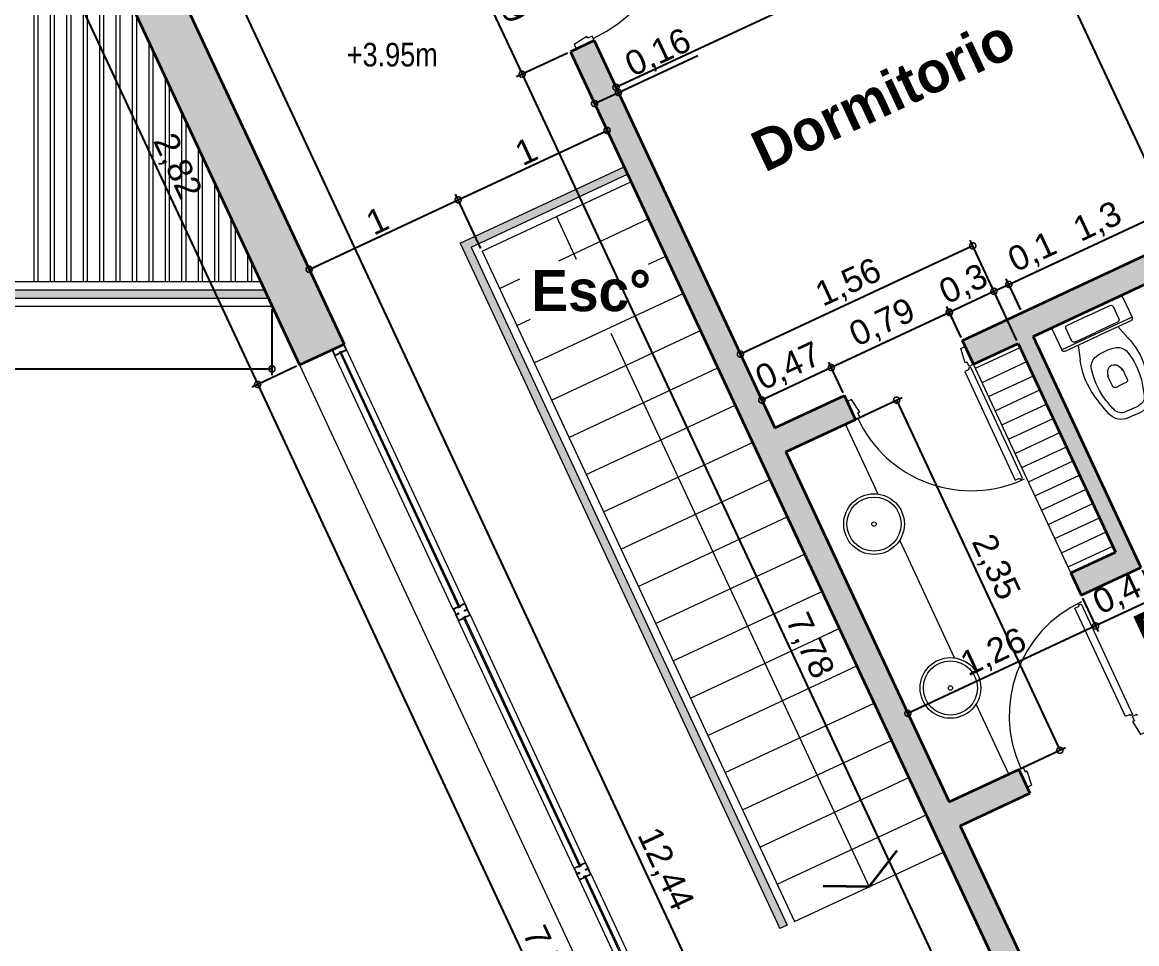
# Model space of a CAD drawing. Header units: millimetres. Extents: x 110427 to 125914, y 76277 to 76441.
# Drawn here: x 114145.2 to 114151.98, y 76334.57 to 76340.17 of the extents above; entities that cross this region are included whole.
import ezdxf

# ---------------------------------------------------------------- set-up
doc = ezdxf.new("R2010")
doc.units = ezdxf.units.MM
doc.linetypes.add('JIS_02_0.7', pattern=[1.35, 0.75, -0.6])
for name, color, linetype, lineweight in [('04_CIVIL A CONSTRUIR', 250, 'Continuous', 35), ('05_CIVIL A DEMOLER', 221, 'Continuous', 18), ('06_CIVIL VISTAS GRUESA', 244, 'Continuous', 13), ('07_CIVIL VISTAS MEDIA', 143, 'Continuous', 9), ('08_CIVIL VISTAS FINO', 251, 'Continuous', 5), ('09_CIVIL PROYECCIONES', 230, 'JIS_02_0.7', 5), ('11_CARPINTERIA Y MOBILIARIO', 141, 'Continuous', 9), ('11_HATCH', 8, 'Continuous', 9), ('12_HATCH', 8, 'Continuous', 9), ('12_TEXTOS', 4, 'Continuous', 40), ('13_COTAS', 8, 'Continuous', 9)]:
    doc.layers.add(name, color=color, linetype=linetype, lineweight=lineweight)
doc.layers.add('14_TEXTOS', color=4, linetype='Continuous')
doc.styles.add('JDS1', font='GOTHICB.TTF')
doc.styles.get("Standard").update_dxf_attribs({"font": 'arial.ttf'})
doc.styles.add('Swis721 BT', font='swiss.ttf')
doc.dimstyles.new('ISO-23', dxfattribs={"dimscale": 0.03, "dimtxt": 5, "dimasz": 2.5, "dimexe": 1.25, "dimexo": 0.625, "dimtad": 1, "dimtxsty": 'Swis721 BT', "dimblk": 'DOTSMALL', "dimcen": 2.5, "dimclrt": 150, "dimadec": 0, "dimazin": 0, "dimtfac": 1, "dimtmove": 0, "dimatfit": 3, "dimfxl": 0, "dimarcsym": 0})

# ---------------------------------------------------------------- blocks, each defined once
blk = doc.blocks.new('VERILDVS')
for p, q in [((0, 0), (-0.22, 0)), ((0, 0), (0.22, 0)), ((-0.236, -0.016), (-0.236, -0.148)), ((-0.1583, -0.041), (-0.1583, -0.1228)), ((0, -0.0259), (-0.1432, -0.0259)), ((0, -0.0259), (0.1432, -0.0259)), ((0.1583, -0.041), (0.1583, -0.1228)), ((0.236, -0.016), (0.236, -0.148)), ((-0.236, -0.148), (0.236, -0.148)), ((-0.22, -0.164), (0, -0.164)), ((-0.1339, -0.164), (-0.1597, -0.2505)), ((-0.1432, -0.1379), (0, -0.1379)), ((0.1432, -0.1379), (0, -0.1379)), ((0.22, -0.164), (0, -0.164)), ((0.1339, -0.164), (0.1597, -0.2505)), ((-0.0501, -0.405), (-0.0501, -0.4777)), ((0.0501, -0.405), (0.0501, -0.4777)), ((-0.035, -0.4928), (0, -0.4928)), ((0.035, -0.4928), (0, -0.4928)), ((0, -0.6529), (-0.0442, -0.6529)), ((0, -0.6529), (0.0442, -0.6529)), ((0, -0.6929), (-0.0442, -0.6929)), ((0, -0.6929), (0.0442, -0.6929))]:
    blk.add_line(p, q)
for centre, radius, start, end in [((-0.22, -0.016), 0.016, 90, 180), ((0.22, -0.016), 0.016, 0, 90), ((-0.1432, -0.041), 0.0151, 90, 180), ((0.1432, -0.041), 0.0151, 0, 90), ((-0.1432, -0.1228), 0.0151, 180, 270), ((0.1432, -0.1228), 0.0151, 270, 0), ((-0.22, -0.148), 0.016, 180, 270), ((0.22, -0.148), 0.016, 270, 0), ((0.2634, -0.3928), 0.4463, 161.40788, 187.82144), ((-0.0094, -0.4733), 0.2077, 87.41957, 107.01312), ((0.0094, -0.4733), 0.2077, 72.98688, 92.58043), ((-0.2634, -0.3928), 0.4463, 352.17856, 18.59212), ((0.3372, -0.4364), 0.4707, 166.85545, 189.73545), ((-0.0482, -0.3464), 0.075, 107.01312, 166.85545), ((0.0482, -0.3464), 0.075, 13.14455, 72.98688), ((-0.3372, -0.4364), 0.4707, 350.26455, 13.14455), ((0.0066, -0.4098), 0.051, 97.3933, 186.62287), ((-0.0066, -0.4098), 0.051, 353.37713, 82.6067), ((0.8868, -0.2958), 1.0772, 188.42081, 197.69975), ((-0.8868, -0.2958), 1.0772, 342.30025, 351.57919), ((0.8868, -0.2958), 1.0372, 192.25819, 197.69975), ((-0.035, -0.4777), 0.0151, 180, 270), ((0.035, -0.4777), 0.0151, 270, 0), ((-0.8868, -0.2958), 1.0372, 342.30025, 347.74181), ((-0.0442, -0.5929), 0.1, 197.69975, 270), ((-0.0442, -0.5929), 0.06, 197.69975, 270), ((0.0442, -0.5929), 0.06, 270, 342.30025), ((0.0442, -0.5929), 0.1, 270, 342.30025)]:
    blk.add_arc(centre, radius, start, end)
blk = doc.blocks.new('_DotSmall')
at = {"color": 0, "linetype": 'ByBlock', "const_width": 0.5}
blk.add_lwpolyline([(-0.0625, 0, 1), (0.0625, 0, 1)], format="xyb", close=True, dxfattribs=at)
blk = doc.blocks.new('*D462')
at = {"layer": '13_COTAS', "color": 0, "lineweight": -2}
for p, q in [((114147.9874, 76338.7967), (114147.8341, 76339.1256)), ((114146.9436, 76338.669), (114147.8499, 76339.0916)), ((114146.9271, 76338.7044), (114146.9594, 76338.635))]:
    blk.add_line(p, q, dxfattribs=at)
at = {"layer": 'Defpoints', "color": 0}
for p in [(114147.8499, 76339.0916), (114147.9954, 76338.7797), (114146.9192, 76338.7214)]:
    blk.add_point(p, dxfattribs=at)
at = {"layer": '13_COTAS', "color": 0, "lineweight": -2, "xscale": 0.075, "yscale": 0.075, "zscale": 0.075}
for p, rotation in [((114147.8499, 76339.0916), 24.99999753929703), ((114146.9436, 76338.669), 204.999997539297)]:
    blk.add_blockref('_DotSmall', p, dxfattribs=dict(at, rotation=rotation))
at = {"layer": '13_COTAS', "color": 150, "insert": (114147.3571, 76338.9653), "char_height": 0.15, "attachment_point": 5, "rotation": 25, "style": 'Swis721 BT'}
blk.add_mtext('1', dxfattribs=at)
blk = doc.blocks.new('*D463')
at = {"layer": '13_COTAS', "color": 0, "lineweight": -2}
for p, q in [((114147.8499, 76339.0916), (114148.7562, 76339.5142)), ((114148.7897, 76339.4424), (114148.7404, 76339.5482)), ((114147.9874, 76338.7967), (114147.8341, 76339.1256))]:
    blk.add_line(p, q, dxfattribs=at)
at = {"layer": 'Defpoints', "color": 0}
for p in [(114148.7562, 76339.5142), (114148.7976, 76339.4254), (114147.9954, 76338.7797)]:
    blk.add_point(p, dxfattribs=at)
at = {"layer": '13_COTAS', "color": 0, "lineweight": -2, "xscale": 0.075, "yscale": 0.075, "zscale": 0.075}
for p, rotation in [((114148.7562, 76339.5142), 24.99999753929703), ((114147.8499, 76339.0916), 204.999997539297)]:
    blk.add_blockref('_DotSmall', p, dxfattribs=dict(at, rotation=rotation))
at = {"layer": '13_COTAS', "color": 150, "insert": (114148.2634, 76339.3879), "char_height": 0.15, "attachment_point": 5, "rotation": 25, "style": 'Swis721 BT'}
blk.add_mtext('1', dxfattribs=at)
blk = doc.blocks.new('*D464')
at = {"layer": '13_COTAS', "color": 0, "lineweight": -2}
for p, q in [((114148.8251, 76339.745), (114149.3089, 76339.9706)), ((114148.9095, 76339.5642), (114148.8093, 76339.779)), ((114148.7897, 76339.4424), (114148.6643, 76339.7114)), ((114148.6801, 76339.6774), (114148.8251, 76339.745))]:
    blk.add_line(p, q, dxfattribs=at)
at = {"layer": 'Defpoints', "color": 0}
for p in [(114148.8251, 76339.745), (114148.9174, 76339.5472), (114148.7976, 76339.4254)]:
    blk.add_point(p, dxfattribs=at)
at = {"layer": '13_COTAS', "color": 0, "lineweight": -2, "xscale": 0.075, "yscale": 0.075, "zscale": 0.075}
for p, rotation in [((114148.8251, 76339.745), 24.99999753929703), ((114148.6801, 76339.6774), 204.999997539297)]:
    blk.add_blockref('_DotSmall', p, dxfattribs=dict(at, rotation=rotation))
at = {"layer": '13_COTAS', "color": 150, "insert": (114149.0702, 76339.9797), "char_height": 0.15, "attachment_point": 5, "rotation": 25, "style": 'Swis721 BT'}
blk.add_mtext('0,16', dxfattribs=at)
blk = doc.blocks.new('*D465')
at = {"layer": '13_COTAS', "color": 0, "lineweight": -2}
for p, q in [((114148.8105, 76339.7765), (114152.762, 76341.6191)), ((114152.8099, 76341.5163), (114152.7462, 76341.6531)), ((114148.9095, 76339.5642), (114148.7946, 76339.8105))]:
    blk.add_line(p, q, dxfattribs=at)
at = {"layer": 'Defpoints', "color": 0}
for p in [(114152.762, 76341.6191), (114152.8179, 76341.4993), (114148.9174, 76339.5472)]:
    blk.add_point(p, dxfattribs=at)
at = {"layer": '13_COTAS', "color": 0, "lineweight": -2, "xscale": 0.075, "yscale": 0.075, "zscale": 0.075}
for p, rotation in [((114152.762, 76341.6191), 24.99999753929703), ((114148.8105, 76339.7765), 204.999997539297)]:
    blk.add_blockref('_DotSmall', p, dxfattribs=dict(at, rotation=rotation))
at = {"layer": '13_COTAS', "color": 150, "insert": (114150.1497, 76340.5214), "char_height": 0.15, "attachment_point": 5, "rotation": 25, "style": 'Swis721 BT'}
blk.add_mtext('4,36', dxfattribs=at)
blk = doc.blocks.new('*D468')
at = {"layer": '13_COTAS', "color": 0, "lineweight": -2}
for p, q in [((114146.332, 76340.5882), (114146.4104, 76340.6247)), ((114146.3764, 76340.6089), (114151.6344, 76329.3347)), ((114151.6508, 76329.3424), (114151.6684, 76329.3506))]:
    blk.add_line(p, q, dxfattribs=at)
at = {"layer": 'Defpoints', "color": 0}
for p in [(114146.315, 76340.5802), (114151.6338, 76329.3344), (114151.6344, 76329.3347)]:
    blk.add_point(p, dxfattribs=at)
at = {"layer": '13_COTAS', "color": 0, "lineweight": -2, "xscale": 0.075, "yscale": 0.075, "zscale": 0.075}
for p, rotation in [((114146.3764, 76340.6089), 115.0031262879495), ((114151.6344, 76329.3347), 295.0031262879495)]:
    blk.add_blockref('_DotSmall', p, dxfattribs=dict(at, rotation=rotation))
at = {"layer": '13_COTAS', "color": 150, "insert": (114149.1043, 76335.0179), "char_height": 0.15, "attachment_point": 5, "rotation": 295.00313, "style": 'Swis721 BT'}
blk.add_mtext('12,44', dxfattribs=at)
blk = doc.blocks.new('*D474')
at = {"layer": '13_COTAS', "color": 0, "lineweight": -2}
for p, q in [((114151.2504, 76338.2352), (114150.9654, 76338.8464)), ((114150.9813, 76338.8124), (114149.5675, 76338.1531)), ((114149.4918, 76338.3153), (114149.5833, 76338.1191))]:
    blk.add_line(p, q, dxfattribs=at)
at = {"layer": 'Defpoints', "color": 0}
for p in [(114149.4839, 76338.3322), (114151.2584, 76338.2182), (114149.5675, 76338.1531)]:
    blk.add_point(p, dxfattribs=at)
at = {"layer": '13_COTAS', "color": 0, "lineweight": -2, "xscale": 0.075, "yscale": 0.075, "zscale": 0.075}
for p, rotation in [((114150.9813, 76338.8124), 25.00190130441182), ((114149.5675, 76338.1531), 205.0019013044118)]:
    blk.add_blockref('_DotSmall', p, dxfattribs=dict(at, rotation=rotation))
at = {"layer": '13_COTAS', "color": 150, "insert": (114150.2282, 76338.5817), "char_height": 0.15, "attachment_point": 5, "rotation": 25.0019, "style": 'Swis721 BT'}
blk.add_mtext('1,56', dxfattribs=at)
blk = doc.blocks.new('*D476')
at = {"layer": '13_COTAS', "color": 0, "lineweight": -2}
for p, q in [((114150.336, 76342.4885), (114150.5537, 76342.59)), ((114150.5197, 76342.5742), (114152.2525, 76338.8583)), ((114152.0687, 76338.7726), (114152.2865, 76338.8742))]:
    blk.add_line(p, q, dxfattribs=at)
at = {"layer": 'Defpoints', "color": 0}
for p in [(114150.319, 76342.4805), (114152.2525, 76338.8583), (114152.0517, 76338.7647)]:
    blk.add_point(p, dxfattribs=at)
at = {"layer": '13_COTAS', "color": 0, "lineweight": -2, "xscale": 0.075, "yscale": 0.075, "zscale": 0.075}
for p, rotation in [((114150.5197, 76342.5742), 114.9999989492913), ((114152.2525, 76338.8583), 294.9999989492913)]:
    blk.add_blockref('_DotSmall', p, dxfattribs=dict(at, rotation=rotation))
at = {"layer": '13_COTAS', "color": 150, "insert": (114151.1309, 76341.5219), "char_height": 0.15, "attachment_point": 5, "rotation": 295, "style": 'Swis721 BT'}
blk.add_mtext('4,1', dxfattribs=at)
blk = doc.blocks.new('*D367')
at = {"layer": '13_COTAS', "color": 0, "lineweight": -2}
for p, q in [((114139.9422, 76338.4258), (114139.9422, 76338.0254)), ((114146.7172, 76338.4258), (114146.7172, 76338.0254)), ((114139.9422, 76338.0629), (114146.7172, 76338.0629))]:
    blk.add_line(p, q, dxfattribs=at)
at = {"layer": 'Defpoints', "color": 0}
for p in [(114139.9422, 76338.4446), (114146.7172, 76338.4446), (114146.7172, 76338.0629)]:
    blk.add_point(p, dxfattribs=at)
at = {"layer": '13_COTAS', "color": 0, "lineweight": -2, "xscale": 0.075, "yscale": 0.075, "zscale": 0.075, "rotation": 180}
blk.add_blockref('_DotSmall', (114139.9422, 76338.0629), dxfattribs=at)
at = {"layer": '13_COTAS', "color": 0, "lineweight": -2, "xscale": 0.075, "yscale": 0.075, "zscale": 0.075}
blk.add_blockref('_DotSmall', (114146.7172, 76338.0629), dxfattribs=at)
at = {"layer": '13_COTAS', "color": 150, "insert": (114143.3297, 76338.1721), "char_height": 0.15, "attachment_point": 5, "style": 'Swis721 BT'}
blk.add_mtext('6,78', dxfattribs=at)
blk = doc.blocks.new('*D369')
at = {"layer": '06_CIVIL VISTAS GRUESA', "color": 0, "lineweight": -2}
for p, q in [((114145.6752, 76340.6349), (114145.4044, 76340.5086)), ((114145.4384, 76340.5245), (114146.6301, 76337.9689)), ((114146.8669, 76338.0793), (114146.5961, 76337.953))]:
    blk.add_line(p, q, dxfattribs=at)
at = {"layer": 'Defpoints', "color": 0}
for p in [(114145.6922, 76340.6428), (114146.8839, 76338.0872), (114146.6301, 76337.9689)]:
    blk.add_point(p, dxfattribs=at)
at = {"layer": '06_CIVIL VISTAS GRUESA', "color": 0, "lineweight": -2, "xscale": 0.075, "yscale": 0.075, "zscale": 0.075}
for p, rotation in [((114145.4384, 76340.5245), 114.9999999978592), ((114146.6301, 76337.9689), 294.9999999978592)]:
    blk.add_blockref('_DotSmall', p, dxfattribs=dict(at, rotation=rotation))
at = {"layer": '06_CIVIL VISTAS GRUESA', "color": 150, "insert": (114146.1332, 76339.2928), "char_height": 0.15, "attachment_point": 5, "rotation": 295, "style": 'Swis721 BT'}
blk.add_mtext('2,82', dxfattribs=at)
blk = doc.blocks.new('*D370')
at = {"layer": '06_CIVIL VISTAS GRUESA', "color": 0, "lineweight": -2}
for p, q in [((114146.8669, 76338.0793), (114146.5961, 76337.953)), ((114146.6301, 76337.9689), (114149.8843, 76330.9903)), ((114150.1211, 76331.1007), (114149.8503, 76330.9744))]:
    blk.add_line(p, q, dxfattribs=at)
at = {"layer": 'Defpoints', "color": 0}
for p in [(114146.8839, 76338.0872), (114150.1381, 76331.1086), (114149.8843, 76330.9903)]:
    blk.add_point(p, dxfattribs=at)
at = {"layer": '06_CIVIL VISTAS GRUESA', "color": 0, "lineweight": -2, "xscale": 0.075, "yscale": 0.075, "zscale": 0.075}
for p, rotation in [((114146.6301, 76337.9689), 114.9999999998937), ((114149.8843, 76330.9903), 294.9999999998937)]:
    blk.add_blockref('_DotSmall', p, dxfattribs=dict(at, rotation=rotation))
at = {"layer": '06_CIVIL VISTAS GRUESA', "color": 150, "insert": (114148.3561, 76334.5257), "char_height": 0.15, "attachment_point": 5, "rotation": 295, "style": 'Swis721 BT'}
blk.add_mtext('7,7', dxfattribs=at)
blk = doc.blocks.new('*D393')
at = {"layer": '13_COTAS', "color": 0, "lineweight": -2}
for p, q in [((114148.1357, 76340.8005), (114147.8249, 76340.6555)), ((114147.8589, 76340.6714), (114148.2392, 76339.8557)), ((114148.5161, 76339.9848), (114148.2052, 76339.8398))]:
    blk.add_line(p, q, dxfattribs=at)
at = {"layer": 'Defpoints', "color": 0}
for p in [(114148.1527, 76340.8084), (114148.5331, 76339.9927), (114148.2392, 76339.8557)]:
    blk.add_point(p, dxfattribs=at)
at = {"layer": '13_COTAS', "color": 0, "lineweight": -2, "xscale": 0.075, "yscale": 0.075, "zscale": 0.075}
for p, rotation in [((114147.8589, 76340.6714), 114.9999999969764), ((114148.2392, 76339.8557), 294.9999999969764)]:
    blk.add_blockref('_DotSmall', p, dxfattribs=dict(at, rotation=rotation))
at = {"layer": '13_COTAS', "color": 150, "insert": (114148.148, 76340.3097), "char_height": 0.15, "attachment_point": 5, "rotation": 295, "style": 'Swis721 BT'}
blk.add_mtext('0,9', dxfattribs=at)
blk = doc.blocks.new('*D394')
at = {"layer": '13_COTAS', "color": 0, "lineweight": -2}
for p, q in [((114148.5161, 76339.9848), (114148.2052, 76339.8398)), ((114148.2392, 76339.8557), (114151.5272, 76332.8047)), ((114151.804, 76332.9338), (114151.4932, 76332.7888))]:
    blk.add_line(p, q, dxfattribs=at)
at = {"layer": 'Defpoints', "color": 0}
for p in [(114148.5331, 76339.9927), (114151.821, 76332.9417), (114151.5272, 76332.8047)]:
    blk.add_point(p, dxfattribs=at)
at = {"layer": '13_COTAS', "color": 0, "lineweight": -2, "xscale": 0.075, "yscale": 0.075, "zscale": 0.075}
for p, rotation in [((114148.2392, 76339.8557), 115.0000000000055), ((114151.5272, 76332.8047), 295.0000000000055)]:
    blk.add_blockref('_DotSmall', p, dxfattribs=dict(at, rotation=rotation))
at = {"layer": '13_COTAS', "color": 150, "insert": (114149.9821, 76336.3763), "char_height": 0.15, "attachment_point": 5, "rotation": 295, "style": 'Swis721 BT'}
blk.add_mtext('7,78', dxfattribs=at)
blk = doc.blocks.new('*D398')
at = {"layer": '13_COTAS', "color": 0, "lineweight": -2}
for p, q in [((114150.9109, 76338.2534), (114150.8238, 76338.4403)), ((114150.8396, 76338.4063), (114150.1209, 76338.0712)), ((114150.1922, 76337.9183), (114150.1051, 76338.1052))]:
    blk.add_line(p, q, dxfattribs=at)
at = {"layer": 'Defpoints', "color": 0}
for p in [(114150.9189, 76338.2364), (114150.1209, 76338.0712), (114150.2002, 76337.9013)]:
    blk.add_point(p, dxfattribs=at)
at = {"layer": '13_COTAS', "color": 0, "lineweight": -2, "xscale": 0.075, "yscale": 0.075, "zscale": 0.075}
for p, rotation in [((114150.8396, 76338.4063), 24.99999999924731), ((114150.1209, 76338.0712), 204.9999999992473)]:
    blk.add_blockref('_DotSmall', p, dxfattribs=dict(at, rotation=rotation))
at = {"layer": '13_COTAS', "color": 150, "insert": (114150.4341, 76338.3377), "char_height": 0.15, "attachment_point": 5, "rotation": 25, "style": 'Swis721 BT'}
blk.add_mtext('0,79', dxfattribs=at)
blk = doc.blocks.new('*D338')
at = {"layer": '13_COTAS', "color": 0, "lineweight": -2}
for p, q in [((114150.224, 76337.7359), (114150.5524, 76337.889)), ((114150.5184, 76337.8731), (114151.5115, 76335.7433)), ((114151.2172, 76335.6061), (114151.5455, 76335.7592))]:
    blk.add_line(p, q, dxfattribs=at)
at = {"layer": 'Defpoints', "color": 0}
for p in [(114150.2071, 76337.728), (114151.5115, 76335.7433), (114151.2002, 76335.5981)]:
    blk.add_point(p, dxfattribs=at)
at = {"layer": '13_COTAS', "color": 0, "lineweight": -2, "xscale": 0.075, "yscale": 0.075, "zscale": 0.075}
for p, rotation in [((114150.5184, 76337.8731), 115.0000000027412), ((114151.5115, 76335.7433), 295.0000000027413)]:
    blk.add_blockref('_DotSmall', p, dxfattribs=dict(at, rotation=rotation))
at = {"layer": '13_COTAS', "color": 150, "insert": (114151.1139, 76336.8544), "char_height": 0.15, "attachment_point": 5, "rotation": 295, "style": 'Swis721 BT'}
blk.add_mtext('2,35', dxfattribs=at)
blk = doc.blocks.new('*D339')
at = {"layer": '13_COTAS', "color": 0, "lineweight": -2}
for p, q in [((114150.1922, 76337.9183), (114150.1051, 76338.1052)), ((114150.1209, 76338.0712), (114149.6977, 76337.8738)), ((114149.769, 76337.7209), (114149.6818, 76337.9078))]:
    blk.add_line(p, q, dxfattribs=at)
at = {"layer": 'Defpoints', "color": 0}
for p in [(114149.6977, 76337.8738), (114150.2002, 76337.9013), (114149.7769, 76337.7039)]:
    blk.add_point(p, dxfattribs=at)
at = {"layer": '13_COTAS', "color": 0, "lineweight": -2, "xscale": 0.075, "yscale": 0.075, "zscale": 0.075}
for p, rotation in [((114150.1209, 76338.0712), 25.00000000183444), ((114149.6977, 76337.8738), 205.0000000018345)]:
    blk.add_blockref('_DotSmall', p, dxfattribs=dict(at, rotation=rotation))
at = {"layer": '13_COTAS', "color": 150, "insert": (114149.8632, 76338.0715), "char_height": 0.15, "attachment_point": 5, "rotation": 25, "style": 'Swis721 BT'}
blk.add_mtext('0,47', dxfattribs=at)
blk = doc.blocks.new('*D340')
at = {"layer": '13_COTAS', "color": 0, "lineweight": -2}
for p, q in [((114151.1828, 76338.3802), (114151.0946, 76338.5694)), ((114150.8386, 76338.4086), (114151.1105, 76338.5354)), ((114150.9109, 76338.2534), (114150.8227, 76338.4426))]:
    blk.add_line(p, q, dxfattribs=at)
at = {"layer": 'Defpoints', "color": 0}
for p in [(114151.1105, 76338.5354), (114151.1907, 76338.3632), (114150.9189, 76338.2364)]:
    blk.add_point(p, dxfattribs=at)
at = {"layer": '13_COTAS', "color": 0, "lineweight": -2, "xscale": 0.075, "yscale": 0.075, "zscale": 0.075}
for p, rotation in [((114151.1105, 76338.5354), 25.00190130416116), ((114150.8386, 76338.4086), 205.0019013041611)]:
    blk.add_blockref('_DotSmall', p, dxfattribs=dict(at, rotation=rotation))
at = {"layer": '13_COTAS', "color": 150, "insert": (114150.9284, 76338.5709), "char_height": 0.15, "attachment_point": 5, "rotation": 25.0019, "style": 'Swis721 BT'}
blk.add_mtext('0,3', dxfattribs=at)
blk = doc.blocks.new('*D244')
at = {"layer": '13_COTAS', "color": 0, "lineweight": -2}
for p, q in [((114151.2011, 76338.5776), (114151.5177, 76338.7253)), ((114151.1828, 76338.3802), (114151.0946, 76338.5694)), ((114151.1105, 76338.5354), (114151.2011, 76338.5776)), ((114151.2734, 76338.4225), (114151.1852, 76338.6116))]:
    blk.add_line(p, q, dxfattribs=at)
at = {"layer": 'Defpoints', "color": 0}
for p in [(114151.2011, 76338.5776), (114151.1907, 76338.3632), (114151.2814, 76338.4055)]:
    blk.add_point(p, dxfattribs=at)
at = {"layer": '13_COTAS', "color": 0, "lineweight": -2, "xscale": 0.075, "yscale": 0.075, "zscale": 0.075}
for p, rotation in [((114151.1105, 76338.5354), 205.0019013005283), ((114151.2011, 76338.5776), 25.0019013005283)]:
    blk.add_blockref('_DotSmall', p, dxfattribs=dict(at, rotation=rotation))
at = {"layer": '13_COTAS', "color": 150, "insert": (114151.3472, 76338.7663), "char_height": 0.15, "attachment_point": 5, "rotation": 25.0019, "style": 'Swis721 BT'}
blk.add_mtext('0,1', dxfattribs=at)
blk = doc.blocks.new('*D245')
at = {"layer": '13_COTAS', "color": 0, "lineweight": -2}
for p, q in [((114152.4517, 76338.9719), (114152.3634, 76339.161)), ((114151.2011, 76338.5776), (114152.3793, 76339.1271)), ((114151.2735, 76338.4225), (114151.1852, 76338.6116))]:
    blk.add_line(p, q, dxfattribs=at)
at = {"layer": 'Defpoints', "color": 0}
for p in [(114152.3793, 76339.1271), (114152.4596, 76338.9549), (114151.2814, 76338.4055)]:
    blk.add_point(p, dxfattribs=at)
at = {"layer": '13_COTAS', "color": 0, "lineweight": -2, "xscale": 0.075, "yscale": 0.075, "zscale": 0.075}
for p, rotation in [((114152.3793, 76339.1271), 25.00000000029739), ((114151.2011, 76338.5776), 205.0000000002974)]:
    blk.add_blockref('_DotSmall', p, dxfattribs=dict(at, rotation=rotation))
at = {"layer": '13_COTAS', "color": 150, "insert": (114151.744, 76338.9513), "char_height": 0.15, "attachment_point": 5, "rotation": 25, "style": 'Swis721 BT'}
blk.add_mtext('1,3', dxfattribs=at)
blk = doc.blocks.new('*D346')
at = {"layer": '13_COTAS', "color": 0, "lineweight": -2}
for p, q in [((114152.012, 76336.8387), (114152.107, 76336.6349)), ((114151.6495, 76336.6696), (114151.7445, 76336.4659)), ((114152.0911, 76336.6689), (114151.7286, 76336.4999))]:
    blk.add_line(p, q, dxfattribs=at)
at = {"layer": 'Defpoints', "color": 0}
for p in [(114152.0041, 76336.8557), (114151.6415, 76336.6866), (114151.7286, 76336.4999)]:
    blk.add_point(p, dxfattribs=at)
at = {"layer": '13_COTAS', "color": 0, "lineweight": -2, "xscale": 0.075, "yscale": 0.075, "zscale": 0.075}
for p, rotation in [((114152.0911, 76336.6689), 24.99999999798121), ((114151.7286, 76336.4999), 204.9999999979812)]:
    blk.add_blockref('_DotSmall', p, dxfattribs=dict(at, rotation=rotation))
at = {"layer": '13_COTAS', "color": 150, "insert": (114151.8637, 76336.6833), "char_height": 0.15, "attachment_point": 5, "rotation": 25, "style": 'Swis721 BT'}
blk.add_mtext('0,4', dxfattribs=at)
blk = doc.blocks.new('*D347')
at = {"layer": '13_COTAS', "color": 0, "lineweight": -2}
for p, q in [((114151.6495, 76336.6696), (114151.7445, 76336.4659)), ((114151.7286, 76336.4999), (114150.5867, 76335.9674)), ((114150.5075, 76336.1371), (114150.6025, 76335.9334))]:
    blk.add_line(p, q, dxfattribs=at)
at = {"layer": 'Defpoints', "color": 0}
for p in [(114151.6415, 76336.6866), (114150.4996, 76336.1541), (114150.5867, 76335.9674)]:
    blk.add_point(p, dxfattribs=at)
at = {"layer": '13_COTAS', "color": 0, "lineweight": -2, "xscale": 0.075, "yscale": 0.075, "zscale": 0.075}
for p, rotation in [((114151.7286, 76336.4999), 25.0000000019649), ((114150.5867, 76335.9674), 205.0000000019649)]:
    blk.add_blockref('_DotSmall', p, dxfattribs=dict(at, rotation=rotation))
at = {"layer": '13_COTAS', "color": 150, "insert": (114151.1115, 76336.3326), "char_height": 0.15, "attachment_point": 5, "rotation": 25, "style": 'Swis721 BT'}
blk.add_mtext('1,26', dxfattribs=at)

msp = doc.modelspace()

# ---------------------------------------------------------------- hatches: boundary and pattern name
at = {"layer": '11_HATCH'}
h = msp.add_hatch(color=140, dxfattribs=at)
h.dxf.hatch_style = 1
h.paths.add_polyline_path([(114139.9922, 76344.7946), (114162.0822, 76344.7946), (114162.0822, 76340.0946), (114153.804, 76340.0946), (114153.7806, 76340.1446), (114162.0322, 76340.1446), (114162.0322, 76344.7446), (114140.0422, 76344.7446), (114140.0422, 76338.5446), (114146.6706, 76338.5446), (114146.6939, 76338.4946), (114139.9922, 76338.4946)])
h = msp.add_hatch(color=140, dxfattribs=at)
h.dxf.hatch_style = 1
h.paths.add_polyline_path([(114148.8805, 76339.2476), (114148.8594, 76339.2929), (114147.8625, 76338.828), (114149.8065, 76334.659), (114149.8518, 76334.6802), (114147.9289, 76338.8039)])
at = {"layer": '12_HATCH'}
h = msp.add_hatch(color=1, dxfattribs=at)
h.dxf.hatch_style = 1
h.paths.add_polyline_path([(114145.9598, 76340.7788), (114145.6879, 76340.652), (114146.8839, 76338.0872), (114147.1558, 76338.214)])
h = msp.add_hatch(color=1, dxfattribs=at)
h.dxf.hatch_style = 1
h.paths.add_polyline_path([(114153.7679, 76340.1718), (114153.4961, 76340.045), (114153.7285, 76339.5466), (114150.9189, 76338.2364), (114150.9865, 76338.0914), (114151.2584, 76338.2182), (114151.85, 76336.9494), (114151.5781, 76336.8226), (114151.6415, 76336.6866), (114152.0041, 76336.8557), (114151.349, 76338.2605), (114152.5272, 76338.8099), (114153.1189, 76337.541), (114152.5751, 76337.2875), (114152.5899, 76337.2557), (114153.1337, 76337.5093), (114153.1675, 76337.4368), (114152.6237, 76337.1832), (114152.6385, 76337.1515), (114153.5448, 76337.5741), (114153.4814, 76337.7101), (114153.2095, 76337.5833), (114152.6178, 76338.8521), (114153.7961, 76339.4016), (114154.4595, 76337.9786), (114154.7314, 76338.1054)])
h = msp.add_hatch(color=1, dxfattribs=at)
h.dxf.hatch_style = 1
h.paths.add_polyline_path([(114150.9053, 76335.2841), (114151.3285, 76335.4814), (114151.2609, 76335.6265), (114150.8377, 76335.4291), (114149.8445, 76337.5589), (114150.2678, 76337.7563), (114150.2002, 76337.9013), (114149.7769, 76337.7039), (114148.6781, 76340.0603), (114148.5331, 76339.9927), (114151.821, 76332.9417), (114151.9659, 76333.0093)])
h = msp.add_hatch(dxfattribs=at)
h.set_pattern_fill('LINE', color=256, scale=0.03, angle=385)
h.set_pattern_definition([(25, (111007.18282, 75902.34579), (-0.0402543894, 0.0863258167), [])])
h.paths.add_polyline_path([(114151.2584, 76338.2182), (114150.9865, 76338.0914), (114151.5781, 76336.8226), (114151.85, 76336.9494)])

# ---------------------------------------------------------------- linework, layer by layer
at = {"layer": '04_CIVIL A CONSTRUIR'}
for p, q in [((114145.9598, 76340.7788), (114147.1558, 76338.214)), ((114145.6879, 76340.652), (114146.8839, 76338.0872)), ((114148.678, 76340.0603), (114148.5331, 76339.9927)), ((114148.6781, 76340.0603), (114149.7769, 76337.7039)), ((114148.5331, 76339.9927), (114151.821, 76332.9417)), ((114150.9189, 76338.2364), (114153.7284, 76339.5465)), ((114151.349, 76338.2605), (114152.5272, 76338.8099)), ((114146.8839, 76338.0872), (114147.1558, 76338.214)), ((114150.9865, 76338.0914), (114150.9189, 76338.2364)), ((114150.9865, 76338.0914), (114151.2584, 76338.2182)), ((114151.2584, 76338.2182), (114151.85, 76336.9494)), ((114151.349, 76338.2605), (114152.0041, 76336.8557)), ((114149.7769, 76337.7039), (114150.2002, 76337.9013)), ((114150.2678, 76337.7563), (114150.2002, 76337.9013)), ((114149.8445, 76337.5589), (114150.2678, 76337.7563)), ((114149.8445, 76337.5589), (114150.8377, 76335.4291)), ((114151.5781, 76336.8226), (114151.85, 76336.9494)), ((114151.6415, 76336.6866), (114152.0041, 76336.8557)), ((114151.5781, 76336.8226), (114151.6415, 76336.6866)), ((114150.8377, 76335.4291), (114151.2609, 76335.6265)), ((114151.2609, 76335.6265), (114151.3285, 76335.4814)), ((114150.9053, 76335.2841), (114151.3285, 76335.4814)), ((114150.9053, 76335.2841), (114151.966, 76333.0093)), ((114150.3503, 76334.9126), (114150.5212, 76335.1337)), ((114150.3503, 76334.9126), (114150.0708, 76334.9167))]:
    msp.add_line(p, q, dxfattribs=at)
at = {"layer": '05_CIVIL A DEMOLER'}
for p, q in [((114147.9954, 76338.7797), (114148.9017, 76339.2023)), ((114147.9954, 76338.7797), (114149.8971, 76334.7013)), ((114149.2632, 76336.0607), (114150.1695, 76336.4834)), ((114149.3689, 76335.8342), (114150.2752, 76336.2568)), ((114149.4745, 76335.6076), (114150.3808, 76336.0302)), ((114149.5802, 76335.381), (114150.4865, 76335.8036)), ((114149.6858, 76335.1544), (114150.5921, 76335.5771)), ((114149.7915, 76334.9279), (114150.6978, 76335.3505)), ((114149.8971, 76334.7013), (114150.8035, 76335.1239))]:
    msp.add_line(p, q, dxfattribs=at)
at = {"layer": '06_CIVIL VISTAS GRUESA'}
for p, q in [((114149.0497, 76337.6162), (114149.5356, 76337.8428)), ((114148.6293, 76337.4202), (114149.0497, 76337.6162)), ((114148.7349, 76337.1936), (114149.6413, 76337.6162)), ((114148.8406, 76336.9671), (114149.7469, 76337.3897)), ((114148.9463, 76336.7405), (114149.8526, 76337.1631)), ((114149.0519, 76336.5139), (114149.9582, 76336.9365)), ((114149.1576, 76336.2873), (114150.0639, 76336.7099))]:
    msp.add_line(p, q, dxfattribs=at)
at = {"layer": '07_CIVIL VISTAS MEDIA'}
for p, q in [((114140.0922, 76338.5946), (114146.6473, 76338.5946)), ((114145.9852, 76338.5946), (114146.6473, 76338.5946)), ((114139.9422, 76338.4446), (114146.7172, 76338.4446)), ((114147.1373, 76338.2053), (114147.1558, 76338.214)), ((114147.1373, 76338.2053), (114147.1558, 76338.214)), ((114147.171, 76338.1814), (114147.1558, 76338.214)), ((114147.0833, 76338.1802), (114147.1018, 76338.1888)), ((114147.0833, 76338.1802), (114147.1018, 76338.1888)), ((114147.0985, 76338.1475), (114147.0833, 76338.1802)), ((114147.1012, 76338.1488), (114147.0877, 76338.1778)), ((114147.0881, 76338.1791), (114147.1031, 76338.1861)), ((114147.8202, 76336.5999), (114147.0985, 76338.1475)), ((114147.1018, 76338.1888), (114147.1031, 76338.1861)), ((114147.1025, 76338.1483), (114147.1271, 76338.1598)), ((114147.1038, 76338.1456), (114147.1311, 76338.1583)), ((114147.126, 76338.1646), (114147.1402, 76338.1713)), ((114147.126, 76338.1646), (114147.1276, 76338.1611)), ((114147.1299, 76338.1632), (114147.1388, 76338.1673)), ((114147.1299, 76338.1632), (114147.1316, 76338.1597)), ((114147.1311, 76338.1628), (114147.1384, 76338.1661)), ((114147.8528, 76336.6151), (114147.1311, 76338.1628)), ((114147.1373, 76338.2053), (114147.1385, 76338.2026)), ((114147.86, 76336.6185), (114147.1384, 76338.1661)), ((114147.1385, 76338.2026), (114147.1534, 76338.2096)), ((114147.1404, 76338.1638), (114147.1388, 76338.1673)), ((114147.1419, 76338.1678), (114147.1402, 76338.1713)), ((114147.169, 76338.176), (114147.1417, 76338.1633)), ((114147.1678, 76338.1788), (114147.1432, 76338.1673)), ((114147.1683, 76338.1801), (114147.1548, 76338.2091)), ((114147.8927, 76336.6337), (114147.171, 76338.1814)), ((114146.8839, 76338.0872), (114150.1381, 76331.1086)), ((114147.8202, 76336.5999), (114147.8354, 76336.5673)), ((114147.8221, 76336.6052), (114147.8494, 76336.6179)), ((114147.8229, 76336.6012), (114147.8364, 76336.5722)), ((114147.8233, 76336.6025), (114147.8479, 76336.614)), ((114147.8509, 76336.61), (114147.8493, 76336.6135)), ((114147.8524, 76336.614), (114147.8507, 76336.6175)), ((114147.8509, 76336.61), (114147.8652, 76336.6166)), ((114147.8524, 76336.614), (114147.8612, 76336.6181)), ((114147.8528, 76336.6151), (114147.86, 76336.6185)), ((114147.8596, 76336.6216), (114147.8612, 76336.6181)), ((114147.8873, 76336.6356), (114147.86, 76336.6229)), ((114147.8635, 76336.6201), (114147.8652, 76336.6166)), ((114147.8886, 76336.6329), (114147.864, 76336.6215)), ((114147.8881, 76336.5952), (114147.903, 76336.6021)), ((114147.8893, 76336.5925), (114147.8881, 76336.5952)), ((114147.8893, 76336.5925), (114147.9079, 76336.6011)), ((114147.8893, 76336.5925), (114147.9079, 76336.6011)), ((114147.8893, 76336.5925), (114147.8906, 76336.5898)), ((114147.8899, 76336.6325), (114147.9035, 76336.6034)), ((114147.8906, 76336.5898), (114147.9055, 76336.5967)), ((114147.8927, 76336.6337), (114147.9079, 76336.6011)), ((114147.9204, 76336.5672), (114147.9068, 76336.5962)), ((114147.9231, 76336.5685), (114147.9079, 76336.6011)), ((114147.8354, 76336.5673), (114147.8539, 76336.5759)), ((114147.8354, 76336.5673), (114147.8539, 76336.5759)), ((114147.8506, 76336.5347), (114147.8354, 76336.5673)), ((114147.8377, 76336.5717), (114147.8526, 76336.5786)), ((114147.8533, 76336.5359), (114147.8398, 76336.5649)), ((114147.8402, 76336.5663), (114147.8552, 76336.5732)), ((114148.5554, 76335.0233), (114147.8506, 76336.5347)), ((114147.8539, 76336.5759), (114147.8526, 76336.5786)), ((114147.8539, 76336.5759), (114147.8552, 76336.5732)), ((114147.8546, 76336.5354), (114147.8792, 76336.5469)), ((114147.8559, 76336.5327), (114147.8832, 76336.5455)), ((114147.8781, 76336.5518), (114147.8923, 76336.5584)), ((114147.8781, 76336.5518), (114147.8797, 76336.5482)), ((114147.882, 76336.5503), (114147.8909, 76336.5544)), ((114147.882, 76336.5503), (114147.8837, 76336.5468)), ((114147.8832, 76336.5499), (114147.8905, 76336.5533)), ((114148.588, 76335.0385), (114147.8832, 76336.5499)), ((114148.5952, 76335.0419), (114147.8905, 76336.5533)), ((114147.8925, 76336.5509), (114147.8909, 76336.5544)), ((114147.894, 76336.5549), (114147.8923, 76336.5584)), ((114147.9211, 76336.5632), (114147.8938, 76336.5504)), ((114147.9199, 76336.5659), (114147.8953, 76336.5544)), ((114148.6279, 76335.0571), (114147.9231, 76336.5685)), ((114148.5573, 76335.0286), (114148.5846, 76335.0413)), ((114148.5573, 76335.0286), (114148.5846, 76335.0413)), ((114148.5581, 76335.0245), (114148.5716, 76334.9955)), ((114148.5581, 76335.0245), (114148.5716, 76334.9955)), ((114148.5585, 76335.0259), (114148.5831, 76335.0373)), ((114148.5585, 76335.0259), (114148.5831, 76335.0373)), ((114148.5861, 76335.0333), (114148.5845, 76335.0369)), ((114148.5861, 76335.0333), (114148.5845, 76335.0369)), ((114148.5876, 76335.0373), (114148.5859, 76335.0408)), ((114148.5876, 76335.0373), (114148.5859, 76335.0408)), ((114148.5861, 76335.0333), (114148.6004, 76335.04)), ((114148.5861, 76335.0333), (114148.6004, 76335.04)), ((114148.5876, 76335.0373), (114148.5964, 76335.0414)), ((114148.5876, 76335.0373), (114148.5964, 76335.0414)), ((114148.588, 76335.0385), (114148.5952, 76335.0419)), ((114148.588, 76335.0385), (114148.5952, 76335.0419)), ((114148.5948, 76335.045), (114148.5964, 76335.0414)), ((114148.5948, 76335.045), (114148.5964, 76335.0414)), ((114148.6225, 76335.059), (114148.5952, 76335.0463)), ((114148.6225, 76335.059), (114148.5952, 76335.0463)), ((114148.5987, 76335.0435), (114148.6004, 76335.04)), ((114148.5987, 76335.0435), (114148.6004, 76335.04)), ((114148.6238, 76335.0563), (114148.5992, 76335.0448)), ((114148.6238, 76335.0563), (114148.5992, 76335.0448)), ((114148.6233, 76335.0185), (114148.6382, 76335.0255)), ((114148.6233, 76335.0185), (114148.6382, 76335.0255)), ((114148.6245, 76335.0158), (114148.6431, 76335.0245)), ((114148.6245, 76335.0158), (114148.6431, 76335.0245)), ((114148.6245, 76335.0158), (114148.6431, 76335.0245)), ((114148.6245, 76335.0158), (114148.6431, 76335.0245)), ((114148.6251, 76335.0558), (114148.6387, 76335.0268)), ((114148.6251, 76335.0558), (114148.6387, 76335.0268)), ((114148.6279, 76335.0571), (114148.6431, 76335.0245)), ((114148.6279, 76335.0571), (114148.6431, 76335.0245)), ((114148.6583, 76334.9918), (114148.6431, 76335.0245)), ((114148.6583, 76334.9918), (114148.6431, 76335.0245)), ((114148.5554, 76335.0233), (114148.5706, 76334.9907)), ((114148.5554, 76335.0233), (114148.5706, 76334.9907)), ((114148.5706, 76334.9907), (114148.5891, 76334.9993)), ((114148.5706, 76334.9907), (114148.5891, 76334.9993)), ((114148.5706, 76334.9907), (114148.5891, 76334.9993)), ((114148.5706, 76334.9907), (114148.5891, 76334.9993)), ((114148.5858, 76334.958), (114148.5706, 76334.9907)), ((114148.5858, 76334.958), (114148.5706, 76334.9907)), ((114148.5729, 76334.995), (114148.5878, 76335.002)), ((114148.5729, 76334.995), (114148.5878, 76335.002)), ((114148.5885, 76334.9593), (114148.575, 76334.9883)), ((114148.5885, 76334.9593), (114148.575, 76334.9883)), ((114148.5754, 76334.9896), (114148.5904, 76334.9966)), ((114148.5754, 76334.9896), (114148.5904, 76334.9966)), ((114148.5858, 76334.958), (114149.2906, 76333.4466)), ((114148.5891, 76334.9993), (114148.5878, 76335.002)), ((114148.5891, 76334.9993), (114148.5878, 76335.002)), ((114148.5891, 76334.9993), (114148.5904, 76334.9966)), ((114148.5891, 76334.9993), (114148.5904, 76334.9966)), ((114148.5898, 76334.9588), (114148.6144, 76334.9703)), ((114148.5898, 76334.9588), (114148.6144, 76334.9703)), ((114148.5911, 76334.9561), (114148.6184, 76334.9688)), ((114148.5911, 76334.9561), (114148.6184, 76334.9688)), ((114148.6133, 76334.9751), (114148.6275, 76334.9818)), ((114148.6133, 76334.9751), (114148.6275, 76334.9818)), ((114148.6133, 76334.9751), (114148.6149, 76334.9716)), ((114148.6133, 76334.9751), (114148.6149, 76334.9716)), ((114148.6172, 76334.9737), (114148.6261, 76334.9778)), ((114148.6172, 76334.9737), (114148.6261, 76334.9778)), ((114148.6172, 76334.9737), (114148.6189, 76334.9702)), ((114148.6172, 76334.9737), (114148.6189, 76334.9702)), ((114148.6184, 76334.9733), (114148.6257, 76334.9766)), ((114148.6184, 76334.9733), (114148.6257, 76334.9766)), ((114148.6184, 76334.9733), (114149.3232, 76333.4618)), ((114148.6245, 76335.0158), (114148.6233, 76335.0185)), ((114148.6245, 76335.0158), (114148.6233, 76335.0185)), ((114148.6245, 76335.0158), (114148.6258, 76335.0131)), ((114148.6245, 76335.0158), (114148.6258, 76335.0131)), ((114148.6257, 76334.9766), (114149.3304, 76333.4652)), ((114148.6258, 76335.0131), (114148.6407, 76335.0201)), ((114148.6258, 76335.0131), (114148.6407, 76335.0201)), ((114148.6277, 76334.9743), (114148.6261, 76334.9778)), ((114148.6277, 76334.9743), (114148.6261, 76334.9778)), ((114148.6292, 76334.9783), (114148.6275, 76334.9818)), ((114148.6292, 76334.9783), (114148.6275, 76334.9818)), ((114148.6563, 76334.9865), (114148.629, 76334.9738)), ((114148.6563, 76334.9865), (114148.629, 76334.9738)), ((114148.6551, 76334.9892), (114148.6305, 76334.9778)), ((114148.6551, 76334.9892), (114148.6305, 76334.9778)), ((114148.6556, 76334.9906), (114148.642, 76335.0196)), ((114148.6556, 76334.9906), (114148.642, 76335.0196)), ((114148.6583, 76334.9918), (114149.3631, 76333.4804))]:
    msp.add_line(p, q, dxfattribs=at)
for centre, radius, start, end in [((114147.0886, 76338.1782), 0.001, 114.8419, 205), ((114147.1021, 76338.1492), 0.004, 205, 295), ((114147.1021, 76338.1492), 0.001, 205, 295), ((114147.1267, 76338.1607), 0.001, 295, 25), ((114147.1413, 76338.1642), 0.001, 205, 295), ((114147.1428, 76338.1682), 0.001, 205, 295), ((114147.1538, 76338.2087), 0.001, 25, 115), ((114147.1674, 76338.1797), 0.001, 295, 25), ((114147.1674, 76338.1797), 0.004, 295, 25), ((114147.8238, 76336.6016), 0.004, 115, 205), ((114147.8238, 76336.6016), 0.001, 115, 205), ((114147.8484, 76336.6131), 0.001, 25, 115), ((114147.8605, 76336.622), 0.001, 115, 205), ((114147.8644, 76336.6206), 0.001, 115, 205), ((114147.889, 76336.632), 0.004, 25, 115), ((114147.889, 76336.632), 0.001, 25, 115), ((114147.9026, 76336.603), 0.001, 295, 25), ((114147.9059, 76336.5958), 0.001, 25, 115), ((114147.8373, 76336.5726), 0.001, 205, 295.1581), ((114147.8407, 76336.5654), 0.001, 114.8419, 205), ((114147.8542, 76336.5364), 0.004, 205, 295), ((114147.8542, 76336.5363), 0.001, 205, 295), ((114147.8788, 76336.5478), 0.001, 295, 25), ((114147.8934, 76336.5513), 0.001, 205, 295), ((114147.8949, 76336.5553), 0.001, 205, 295), ((114147.9195, 76336.5668, 0), 0.001, 295, 25), ((114147.9195, 76336.5668), 0.004, 295, 25), ((114148.559, 76335.025), 0.004, 115, 205), ((114148.559, 76335.025), 0.004, 115, 205), ((114148.559, 76335.025), 0.001, 115, 205), ((114148.559, 76335.025), 0.001, 115, 205), ((114148.5836, 76335.0364), 0.001, 25, 115), ((114148.5836, 76335.0364), 0.001, 25, 115), ((114148.5957, 76335.0454), 0.001, 115, 205), ((114148.5957, 76335.0454), 0.001, 115, 205), ((114148.5996, 76335.0439), 0.001, 115, 205), ((114148.5996, 76335.0439), 0.001, 115, 205), ((114148.6242, 76335.0554), 0.004, 25, 115), ((114148.6242, 76335.0554), 0.004, 25, 115), ((114148.6242, 76335.0554), 0.001, 25, 115), ((114148.6242, 76335.0554, 0), 0.001, 25, 115), ((114148.6378, 76335.0264), 0.001, 295, 25), ((114148.6378, 76335.0264), 0.001, 295, 25), ((114148.5725, 76334.9959), 0.001, 205, 295.1581), ((114148.5725, 76334.9959), 0.001, 205, 295.1581), ((114148.5759, 76334.9887), 0.001, 114.8419, 205), ((114148.5759, 76334.9887), 0.001, 114.8419, 205), ((114148.5894, 76334.9597), 0.004, 205, 295), ((114148.5894, 76334.9597), 0.004, 205, 295), ((114148.5894, 76334.9597), 0.001, 205, 295), ((114148.5894, 76334.9597), 0.001, 205, 295), ((114148.614, 76334.9712), 0.001, 295, 25), ((114148.614, 76334.9712), 0.001, 295, 25), ((114148.6286, 76334.9747), 0.001, 205, 295), ((114148.6286, 76334.9747), 0.001, 205, 295), ((114148.6301, 76334.9787), 0.001, 205, 295), ((114148.6301, 76334.9787), 0.001, 205, 295), ((114148.6411, 76335.0192), 0.001, 25, 115), ((114148.6411, 76335.0192), 0.001, 25, 115), ((114148.6547, 76334.9901, 0), 0.001, 295, 25), ((114148.6547, 76334.9901), 0.001, 295, 25), ((114148.6547, 76334.9902), 0.004, 295, 25), ((114148.6547, 76334.9902), 0.004, 295, 25)]:
    msp.add_arc(centre, radius, start, end, dxfattribs=at)
at = {"layer": '07_CIVIL VISTAS MEDIA', "extrusion": (4.97762e-08, -4.26719e-08, 1)}
for centre in [(114147.1307, 76338.1593, 0.0024), (114147.8828, 76336.5464, 0.0024), (114148.618, 76334.9697, 0.0024), (114148.618, 76334.9697, 0.0024)]:
    msp.add_arc(centre, 0.001, 295, 25, dxfattribs=at)
at = {"layer": '07_CIVIL VISTAS MEDIA', "extrusion": (-6.93067e-10, 6.55597e-08, 1)}
for centre in [(114147.8498, 76336.617, 0.0049), (114148.585, 76335.0404, 0.0049), (114148.585, 76335.0404, 0.0049)]:
    msp.add_arc(centre, 0.001, 25, 115, dxfattribs=at)
at = {"layer": '08_CIVIL VISTAS FINO'}
for p, q in [((114145.2672, 76344.6946), (114145.2672, 76338.5946)), ((114145.2922, 76344.6946), (114145.2922, 76338.5946)), ((114145.3672, 76344.6946), (114145.3672, 76338.5946)), ((114145.3922, 76344.6946), (114145.3922, 76338.5946)), ((114145.4672, 76344.6946), (114145.4672, 76338.5946)), ((114145.4922, 76344.6946), (114145.4922, 76338.5946)), ((114145.5672, 76344.6946), (114145.5672, 76338.5946)), ((114145.5922, 76344.6946), (114145.5922, 76338.5946)), ((114145.6672, 76344.6946), (114145.6672, 76338.5946)), ((114145.6922, 76344.6946), (114145.6922, 76338.5946)), ((114145.7672, 76340.482), (114145.7672, 76338.5946)), ((114145.7922, 76340.4284), (114145.7922, 76338.5946)), ((114145.8672, 76340.2675), (114145.8672, 76338.5946)), ((114145.8922, 76340.2139), (114145.8922, 76338.5946)), ((114145.9672, 76340.0531), (114145.9672, 76338.5946)), ((114145.9922, 76339.9994), (114145.9922, 76338.5946)), ((114146.0672, 76339.8386), (114146.0672, 76338.5946)), ((114146.0922, 76339.785), (114146.0922, 76338.5946)), ((114146.1672, 76339.6242), (114146.1672, 76338.5946)), ((114146.1922, 76339.5705), (114146.1922, 76338.5946)), ((114146.2672, 76339.4097), (114146.2672, 76338.5946)), ((114146.2922, 76339.3561), (114146.2922, 76338.5946)), ((114147.8625, 76338.828), (114148.8594, 76339.2929)), ((114147.9289, 76338.8039), (114148.8805, 76339.2476)), ((114146.3672, 76339.1953), (114146.3672, 76338.5946)), ((114146.3922, 76339.1416), (114146.3922, 76338.5946)), ((114146.4672, 76338.9808), (114146.4672, 76338.5946)), ((114148.4478, 76338.991), (114148.5691, 76338.7308)), ((114148.4622, 76338.7215), (114149.0073, 76338.9757)), ((114146.4922, 76338.9272), (114146.4922, 76338.5946)), ((114147.8625, 76338.828), (114149.8065, 76334.659)), ((114146.5672, 76338.7664), (114146.5672, 76338.5946)), ((114147.9289, 76338.8039), (114149.8518, 76334.6802)), ((114146.5922, 76338.7127), (114146.5922, 76338.5946)), ((114149.0082, 76338.7003), (114149.113, 76338.7491)), ((114148.101, 76338.5531), (114148.2247, 76338.6108)), ((114139.9922, 76338.4946), (114146.6939, 76338.4946)), ((114140.0422, 76338.5446), (114146.6706, 76338.5446)), ((114148.3123, 76338.0999), (114149.2186, 76338.5226)), ((114148.2067, 76338.3265), (114148.2902, 76338.3655)), ((114148.418, 76337.8734), (114149.3243, 76338.296)), ((114148.7789, 76338.2811), (114150.3503, 76334.9126)), ((114148.5236, 76337.6468), (114149.4299, 76338.0694)), ((114149.8518, 76334.6802), (114149.8065, 76334.659))]:
    msp.add_line(p, q, dxfattribs=at)
at = {"layer": '09_CIVIL PROYECCIONES', "ltscale": 2}
for centre, radius, start, end in [((114148.307, 76340.856), 0.863, 295, 25), ((114150.9729, 76338.0851), 0.763, 205, 295), ((114151.966, 76335.9553), 0.763, 115, 205)]:
    msp.add_arc(centre, radius, start, end, dxfattribs=at)
at = {"layer": '11_CARPINTERIA Y MOBILIARIO'}
for p, q in [((114151.5781, 76336.8226), (114150.9865, 76338.0914)), ((114150.4057, 76337.302), (114150.2071, 76337.728)), ((114150.8705, 76336.3051), (114150.5367, 76337.021)), ((114151.2002, 76335.5981), (114151.0016, 76336.0241))]:
    msp.add_line(p, q, dxfattribs=at)
for points in [[(114148.6689, 76340.0561), (114148.678, 76340.0603), (114148.6653, 76340.0875), (114148.6391, 76340.0752), (114148.6339, 76340.0863), (114148.5565, 76340.037), (114148.5693, 76340.0096), (114148.5783, 76340.0138)], [(114150.9822, 76338.1005), (114150.9865, 76338.0914), (114150.9593, 76338.0787), (114150.947, 76338.105), (114150.936, 76338.0999), (114150.9084, 76338.1874), (114150.9358, 76338.2002), (114150.94, 76338.1911)], [(114150.2635, 76337.7653), (114150.2678, 76337.7563), (114150.295, 76337.769), (114150.2827, 76337.7952), (114150.2938, 76337.8004), (114150.2445, 76337.8778), (114150.2171, 76337.865), (114150.2213, 76337.856)], [(114151.9839, 76335.9525), (114151.9796, 76335.9616), (114151.9524, 76335.9489), (114151.9647, 76335.9226), (114151.9537, 76335.9175), (114152.0029, 76335.8401), (114152.0303, 76335.8528), (114152.0261, 76335.8619)], [(114151.2652, 76335.6174), (114151.2609, 76335.6265), (114151.2881, 76335.6391), (114151.3004, 76335.6129), (114151.3114, 76335.618), (114151.339, 76335.5305), (114151.3116, 76335.5177), (114151.3074, 76335.5268)]]:
    msp.add_lwpolyline(points, dxfattribs=at)
for points in [[(114151.2698, 76337.3915), (114151.2833, 76337.3993), (114150.9695, 76338.0721), (114150.9549, 76338.0668), (114150.9585, 76338.0591), (114150.9327, 76338.047), (114151.2404, 76337.3872), (114151.2662, 76337.3993)], [(114151.6256, 76336.6285), (114151.6402, 76336.6338), (114151.954, 76335.961), (114151.9405, 76335.9532), (114151.9369, 76335.961), (114151.9111, 76335.9489), (114151.6034, 76336.6087), (114151.6292, 76336.6208)]]:
    msp.add_lwpolyline(points, close=True, dxfattribs=at)
for centre, radius in [((114150.3806, 76337.1193), 0.1845), ((114150.3806, 76337.1193), 0.1645), ((114150.3806, 76337.1193), 0.0135), ((114150.8454, 76336.1223), 0.1845), ((114150.8454, 76336.1223), 0.1645), ((114150.8454, 76336.1223), 0.0135)]:
    msp.add_circle(centre, radius, dxfattribs=at)

# ---------------------------------------------------------------- block references
at = {"layer": '11_CARPINTERIA Y MOBILIARIO', "xscale": -1, "rotation": 24.99999999978456}
msp.add_blockref('VERILDVS', (114151.6746, 76338.4123), dxfattribs=at)

# ---------------------------------------------------------------- texts
at = {"layer": '12_TEXTOS', "char_height": 0.25, "width": 2.741072, "attachment_point": 8, "rotation": 25.00025, "style": 'JDS1'}
for s, insert in [('Dormitorio', (114150.491, 76339.6141)), ('Baño', (114152.4245, 76336.4935))]:
    msp.add_mtext(s, dxfattribs=dict(at, insert=insert))
at = {"layer": '12_TEXTOS', "insert": (114147.1723, 76340.0469), "char_height": 0.143738, "attachment_point": 1}
msp.add_mtext('{\\fTechnic|b0|i0|c2|p2;+3.95m}', dxfattribs=at)
at = {"layer": '14_TEXTOS', "insert": (114148.6598, 76338.5378), "char_height": 0.25, "width": 1.378078, "attachment_point": 5, "style": 'JDS1'}
msp.add_mtext('Esc%%D', dxfattribs=at)

# ---------------------------------------------------------------- dimensions: what is measured, and where the dimension line sits
at = {"layer": '06_CIVIL VISTAS GRUESA'}
for p1, p2, picture, middle in [((114145.6922, 76340.6428), (114146.8839, 76338.0872), '*D369', (114146.1332, 76339.2928)), ((114146.8839, 76338.0872), (114150.1381, 76331.1086), '*D370', (114148.3561, 76334.5257))]:
    dim = msp.add_aligned_dim(p1=p1, p2=p2, distance=-0.28, dimstyle='ISO-23', override={"dimfxl": 100, "dimarcsym": 2}, dxfattribs=at)
    dim.commit()
    dim.dimension.update_dxf_attribs({"geometry": picture, "text_midpoint": middle})
at = {"layer": '13_COTAS'}
for base, p1, p2, angle, picture, middle, dimtype in [((114152.2525, 76338.8583), (114150.319, 76342.4805), (114152.0517, 76338.7647), 115, '*D476', (114151.032, 76341.4757), 160), ((114152.762, 76341.6191), (114148.9174, 76339.5472), (114152.8179, 76341.4993), 205, '*D465', (114150.1958, 76340.4225), 160), ((114148.8251, 76339.745), (114148.7976, 76339.4254), (114148.9174, 76339.5472), 205, '*D464', (114149.1164, 76339.8808), 160), ((114151.2011, 76338.5776), (114151.1907, 76338.3632), (114151.2814, 76338.4055), 25.0019, '*D244', (114151.3934, 76338.6673), 161), ((114151.1105, 76338.5354), (114150.9189, 76338.2364), (114151.1907, 76338.3632), 25.0019, '*D340', (114150.9745, 76338.472), 161)]:
    dim = msp.add_linear_dim(base=base, p1=p1, p2=p2, angle=angle, dimstyle='ISO-23', dxfattribs=at)
    dim.commit()
    dim.dimension.update_dxf_attribs({"geometry": picture, "text_midpoint": middle, "dimtype": dimtype})
for p1, p2, distance, picture, middle in [((114148.1527, 76340.8084), (114148.5331, 76339.9927), -0.3242, '*D393', (114148.148, 76340.3097)), ((114148.5331, 76339.9927), (114151.821, 76332.9417), -0.3242, '*D394', (114149.9821, 76336.3763)), ((114151.2814, 76338.4055), (114152.4596, 76338.9549), 0.19, '*D245', (114151.744, 76338.9513)), ((114150.9189, 76338.2364), (114150.2002, 76337.9013), -0.1875, '*D398', (114150.4341, 76338.3377)), ((114139.94218, 76338.4446), (114146.71722, 76338.4446), -0.38166, '*D367', (114143.3297, 76338.17211)), ((114150.2002, 76337.9013), (114149.7769, 76337.7039), -0.1875, '*D339', (114149.8632, 76338.0715)), ((114150.2071, 76337.728), (114151.2002, 76335.5981), 0.3435, '*D338', (114151.1139, 76336.8544)), ((114152.0041, 76336.8557), (114151.6415, 76336.6866), 0.2061, '*D346', (114151.8637, 76336.6833)), ((114151.6415, 76336.6866), (114150.4996, 76336.1541), 0.2061, '*D347', (114151.1115, 76336.3326))]:
    dim = msp.add_aligned_dim(p1=p1, p2=p2, distance=distance, dimstyle='ISO-23', dxfattribs=at)
    dim.commit()
    dim.dimension.update_dxf_attribs({"geometry": picture, "text_midpoint": middle})
for base, p1, p2, angle, picture, middle in [((114151.6344, 76329.3347), (114146.315, 76340.5802), (114151.6338, 76329.3344), 115.00313, '*D468', (114149.1043, 76335.0179)), ((114148.7562, 76339.5142), (114147.9954, 76338.7797), (114148.7976, 76339.4254), 205, '*D463', (114148.2634, 76339.3879)), ((114147.8499, 76339.0916), (114146.9192, 76338.7214), (114147.9954, 76338.7797), 205, '*D462', (114147.3571, 76338.9653)), ((114149.5675, 76338.1531), (114151.2584, 76338.2182), (114149.4839, 76338.3322), 25.0019, '*D474', (114150.2282, 76338.5817))]:
    dim = msp.add_linear_dim(base=base, p1=p1, p2=p2, angle=angle, dimstyle='ISO-23', dxfattribs=at)
    dim.commit()
    dim.dimension.update_dxf_attribs({"geometry": picture, "text_midpoint": middle})

doc.saveas('drawing.dxf')
